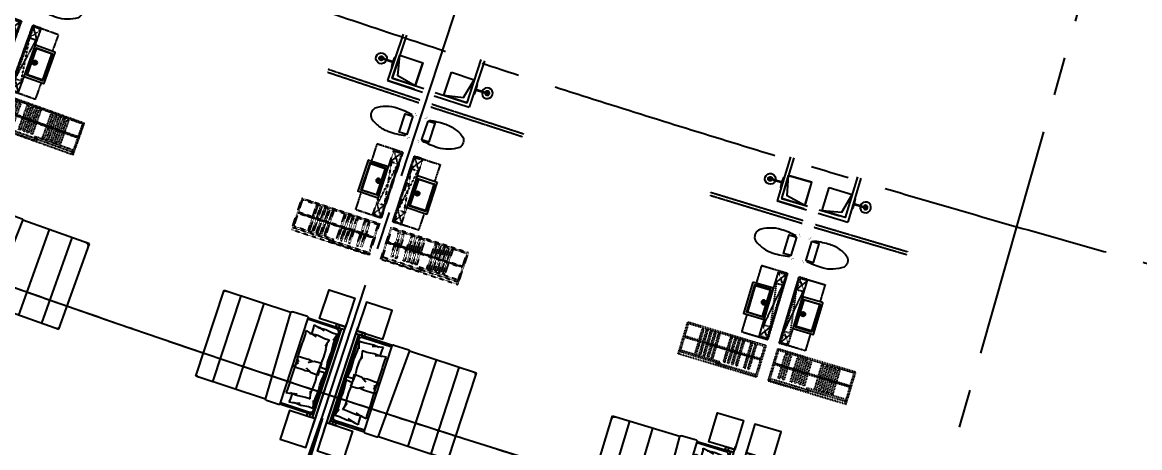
# Model space of a CAD drawing. Extents: x -668578 to 2331563, y -1202445 to 1620273.
# Drawn here: x 1073956 to 1092451, y 44307 to 51342 of the extents above; entities that cross this region are included whole.
import ezdxf

# ---------------------------------------------------------------- set-up
doc = ezdxf.new("R2010")
doc.units = 0
for name, pattern in [('CENTER2', [28.575, 19.05, -3.175, 3.175, -3.175]), ('DASH', [0.35, 0.25, -0.1]), ('XREF-ID.B3$0$DASH', [0.35, 0.25, -0.1])]:
    doc.linetypes.add(name, pattern=pattern)
doc.layers.get('0').update_dxf_attribs({"color": 8})
doc.layers.get('Defpoints').update_dxf_attribs({"color": 8})
for name, color, linetype in [('#标注', 8, 'Continuous'), ('#轴线', 8, 'CENTER2'), ('A-AL', 8, 'Continuous'), ('A-BEAM-PLAN-C', 8, 'Continuous'), ('A-BEAM-PLAN-S', 8, 'Continuous'), ('A-DIMS-150', 8, 'Continuous'), ('A-WALL-E', 8, 'Continuous'), ('LVTRY', 8, 'Continuous'), ('外轮廓', 8, 'Continuous')]:
    doc.layers.add(name, color=color, linetype=linetype)
doc.layers.add('Def point', color=8, linetype='Continuous', plot=False)
doc.styles.add('JHZX', font='jrs.shx', dxfattribs={"width": 0.6, "bigfont": 'jhz.shx'})
doc.dimstyles.new('JZBZ-400', dxfattribs={"dimscale": 400, "dimtxt": 3, "dimasz": 1.5, "dimexe": 1, "dimexo": 1, "dimgap": 0.5, "dimtad": 1, "dimdec": 0, "dimdsep": 46, "dimtxsty": 'JHZX', "dimblk1": 'ARCHTICK', "dimblk2": 'ARCHTICK', "dimsah": 1, "dimcen": 0, "dimclrd": 1, "dimclre": 1, "dimclrt": 2, "dimazin": 2, "dimtfac": 1, "dimtdec": 0, "dimtix": 1, "dimtmove": 0, "dimatfit": 3, "dimfxl": 0, "dimtolj": 1, "dimlwd": -1, "dimlwe": -1, "dimarcsym": 0})

# ---------------------------------------------------------------- blocks, each defined once
blk = doc.blocks.new('_ARCHTICK')
at = {"color": 0, "linetype": 'ByBlock', "const_width": 0.15}
blk.add_lwpolyline([(-0.5, -0.5), (0.5, 0.5)], dxfattribs=at)
blk = doc.blocks.new('*D2939')
at = {"layer": '#标注', "ltscale": 300, "transparency": 16777216}
for p, q in [((-1773, -1481), (-9342, -7863)), ((165914, -92056), (164727, -101884))]:
    blk.add_line(p, q, dxfattribs=at)
blk.add_arc((197092, 166179), 269610, 220.13382, 263.11563, dxfattribs=at)
at = {"layer": 'Defpoints', "color": 0, "ltscale": 300, "transparency": 16777216}
for p in [(197092, 166179), (-1467, -1224), (40380, -53208), (165962, -91659)]:
    blk.add_point(p, dxfattribs=at)
at = {"layer": '#标注', "ltscale": 300, "transparency": 16777216, "xscale": 600, "yscale": 600, "zscale": 600}
for p, rotation in [((-9036, -7605), 130.1338192809485), ((164775, -101487), 353.1156299250187)]:
    blk.add_blockref('_ARCHTICK', p, dxfattribs=dict(at, rotation=rotation))
at = {"layer": '#标注', "ltscale": 300, "transparency": 16777216, "insert": (69342, -70334), "char_height": 1200, "attachment_point": 5, "rotation": 331.6247, "style": 'JHZX'}
blk.add_mtext('\\A1;42.98°', dxfattribs=at)
blk = doc.blocks.new('*D3020')
at = {"layer": '#标注', "transparency": 16777216}
for p, q in [((-38028, -70197), (-40083, -76891)), ((-28298, -73184), (-30353, -79878)), ((-39966, -76509), (-30236, -79496))]:
    blk.add_line(p, q, dxfattribs=at)
at = {"layer": 'Defpoints', "color": 0, "transparency": 16777216}
for p in [(-37911, -69815), (-28181, -72801), (-30236, -79496)]:
    blk.add_point(p, dxfattribs=at)
at = {"layer": '#标注', "transparency": 16777216, "xscale": 600, "yscale": 600, "zscale": 600}
for p, rotation in [((-39966, -76509), 162.9357278414929), ((-30236, -79496), 342.9357278414929)]:
    blk.add_blockref('_ARCHTICK', p, dxfattribs=dict(at, rotation=rotation))
at = {"layer": '#标注', "transparency": 16777216, "insert": (-34866, -77238), "char_height": 1200, "attachment_point": 5, "rotation": 342.9357, "style": 'JHZX'}
blk.add_mtext('\\A1;10178', dxfattribs=at)
blk = doc.blocks.new('*D3022')
at = {"layer": '#标注', "transparency": 16777216}
for p, q in [((-47647, -66824), (-49965, -73432)), ((-38043, -70192), (-40361, -76800)), ((-49833, -73054), (-40228, -76423))]:
    blk.add_line(p, q, dxfattribs=at)
at = {"layer": 'Defpoints', "color": 0, "transparency": 16777216}
for p in [(-47515, -66446), (-37911, -69815), (-40228, -76423)]:
    blk.add_point(p, dxfattribs=at)
at = {"layer": '#标注', "transparency": 16777216, "xscale": 600, "yscale": 600, "zscale": 600}
for p, rotation in [((-49833, -73054), 160.6735249708244), ((-40228, -76423), 340.6735249708244)]:
    blk.add_blockref('_ARCHTICK', p, dxfattribs=dict(at, rotation=rotation))
at = {"layer": '#标注', "transparency": 16777216, "insert": (-44766, -73984), "char_height": 1200, "attachment_point": 5, "rotation": 340.6735, "style": 'JHZX'}
blk.add_mtext('\\A1;10178', dxfattribs=at)
blk = doc.blocks.new('XREF-ID.ABCD$0$A$C1BB74E00')
at = {"ltscale": 0.5}
for p, q in [((108, 347), (108, 69)), ((113, 352), (577, 352)), ((117, 79), (117, 336)), ((120, 339), (570, 339)), ((302, 290), (388, 290)), ((345, 333), (345, 247)), ((573, 79), (573, 336)), ((582, 347), (582, 69)), ((577, 64), (113, 64)), ((570, 76), (120, 76))]:
    blk.add_line(p, q, dxfattribs=at)
blk.add_lwpolyline([(70, 378), (70, 35, 0.414214), (75, 30), (615, 30, 0.414214), (620, 35), (620, 378)], format="xyb", dxfattribs=at)
blk.add_lwpolyline([(70, 378), (620, 378)], dxfattribs=at)
for radius in [37.5, 26]:
    blk.add_circle((345, 290), radius, dxfattribs=at)
for centre, radius, start, end in [((113, 347), 5, 90, 180), ((120, 336), 3, 90, 180), ((570, 336), 3, 0, 90), ((577, 347), 5, 0, 90), ((113, 69), 5, 180, 270), ((120, 79), 3, 180, 270), ((570, 79), 3, 270, 0), ((577, 69), 5, 270, 0)]:
    blk.add_arc(centre, radius, start, end, dxfattribs=at)
blk = doc.blocks.new('XREF-ID.ABCD$0$马桶')
at = {"ltscale": 0.5}
for points, format in [([(-188, 30, 10, 0, 0), (-195, 0, 0, 0, 0.053113), (-225, -286, 0, 0, 0.094029), (-192, -490, 0, 0, 0.0979), (-106, -658, 0, 0, 0.39929), (106, -658, 0, 0, 0.087816), (192, -490, 0, 0, 0.089191), (225, -305, 0, 0, 0.054931), (195, 0, 0, 10, 0), (188, 30, 10, 10, 0)], "xyseb"), ([(224, 0, 10, 0, 0), (195, 0, 0, 0, 0), (-195, 0, 0, 10, 0), (-225, 0, 10, 10, 0)], "xyseb"), ([(-180, -50, 0.049028), (-205, -306, 0.094674), (-173, -505, 0.097919), (-90, -666, 0.382959), (90, -666, 0.087635), (173, -504, 0.08979), (205, -325, 0.05091), (180, -50, 0.046704)], "xyb")]:
    blk.add_lwpolyline(points, format=format, dxfattribs=at)
for points in [[(-160, -50), (-180, -50)], [(180, -50), (160, -50)]]:
    blk.add_lwpolyline(points, dxfattribs=at)
blk.add_lwpolyline([(-160, -30), (160, -30), (160, -160), (-160, -160)], close=True, dxfattribs=at)
blk = doc.blocks.new('rgewg1500')
at = {"ltscale": 0.3}
for p, q in [((0, -2250), (0, -450)), ((0, -2100), (0, -550)), ((0, -550), (50, -550)), ((150, -500), (20, -500)), ((634, -550), (50, -550)), ((70, -550), (150, -550)), ((100, -550), (100, -500)), ((150, -550), (150, -500)), ((653, -535), (913, -535)), ((2100, -550), (933, -550)), ((1400, -2050), (1400, -550)), ((1800, -2050), (1800, -550)), ((2100, -2050), (2100, -550)), ((50, -2030), (50, -570)), ((75, -625), (75, -600)), ((114, -656), (87, -656)), ((87, -656), (108, -729)), ((108, -729), (107, -814)), ((108, -729), (123, -777)), ((172, -656), (114, -656)), ((297, -642), (172, -656)), ((341, -642), (297, -642)), ((407, -646), (318, -669)), ((429, -651), (341, -642)), ((445, -639), (407, -646)), ((505, -628), (445, -639)), ((495, -673), (505, -628)), ((496, -781), (495, -673)), ((633, -2045), (633, -555)), ((883, -2045), (933, -555)), ((107, -814), (99, -945)), ((210, -789), (183, -789)), ((183, -789), (204, -862)), ((204, -862), (203, -947)), ((204, -862), (219, -910)), ((268, -789), (210, -789)), ((393, -775), (268, -789)), ((437, -775), (393, -775)), ((503, -779), (414, -802)), ((525, -784), (437, -775)), ((541, -772), (503, -779)), ((601, -761), (541, -772)), ((591, -806), (601, -761)), ((593, -946), (591, -806)), ((99, -945), (94, -953)), ((94, -953), (101, -1054)), ((101, -1054), (102, -1154)), ((195, -953), (190, -1086)), ((190, -1086), (198, -1187)), ((203, -947), (195, -953)), ((592, -1148), (595, -973)), ((595, -973), (593, -946)), ((92, -1211), (89, -1272)), ((89, -1272), (198, -1265)), ((102, -1154), (92, -1211)), ((185, -1195), (314, -1203)), ((188, -1256), (185, -1195)), ((198, -1313), (188, -1256)), ((198, -1287), (188, -1344)), ((198, -1187), (198, -1287)), ((314, -1203), (354, -1226)), ((335, -1215), (407, -1203)), ((354, -1226), (392, -1249)), ((392, -1249), (403, -1258)), ((407, -1203), (442, -1206)), ((442, -1206), (553, -1209)), ((553, -1209), (595, -1210)), ((567, -1279), (558, -1266)), ((582, -1278), (567, -1321)), ((582, -1322), (567, -1279)), ((596, -1236), (582, -1278)), ((587, -1344), (592, -1148)), ((587, -1256), (592, -1452)), ((595, -1210), (609, -1210)), ((609, -1210), (596, -1236)), ((89, -1328), (198, -1335)), ((92, -1389), (89, -1328)), ((102, -1446), (92, -1389)), ((101, -1546), (102, -1446)), ((188, -1344), (185, -1405)), ((185, -1405), (314, -1397)), ((190, -1514), (198, -1413)), ((198, -1413), (198, -1313)), ((314, -1397), (354, -1374)), ((335, -1385), (407, -1397)), ((354, -1374), (392, -1351)), ((392, -1351), (403, -1342)), ((407, -1397), (442, -1394)), ((442, -1394), (553, -1391)), ((553, -1391), (595, -1390)), ((567, -1321), (558, -1334)), ((596, -1364), (582, -1322)), ((592, -1452), (595, -1627)), ((595, -1390), (609, -1390)), ((609, -1390), (596, -1364)), ((94, -1647), (101, -1546)), ((99, -1655), (94, -1647)), ((107, -1786), (99, -1655)), ((195, -1647), (190, -1514)), ((203, -1653), (195, -1647)), ((204, -1738), (203, -1653)), ((593, -1654), (591, -1794)), ((595, -1627), (593, -1654)), ((108, -1871), (107, -1786)), ((108, -1871), (123, -1823)), ((183, -1811), (204, -1738)), ((210, -1811), (183, -1811)), ((204, -1738), (219, -1690)), ((268, -1811), (210, -1811)), ((393, -1825), (268, -1811)), ((437, -1825), (393, -1825)), ((503, -1821), (414, -1798)), ((525, -1816), (437, -1825)), ((496, -1819), (495, -1927)), ((541, -1828), (503, -1821)), ((601, -1839), (541, -1828)), ((591, -1794), (601, -1839)), ((75, -2025), (75, -1975)), ((87, -1944), (108, -1871)), ((114, -1944), (87, -1944)), ((172, -1944), (114, -1944)), ((297, -1958), (172, -1944)), ((341, -1958), (297, -1958)), ((407, -1954), (318, -1931)), ((429, -1949), (341, -1958)), ((445, -1961), (407, -1954)), ((505, -1972), (445, -1961)), ((495, -1927), (505, -1972)), ((0, -2100), (50, -2100)), ((20, -2100), (150, -2100)), ((50, -2050), (634, -2050)), ((50, -2050), (50, -2050)), ((150, -2050), (70, -2050)), ((100, -2100), (100, -2050)), ((150, -2100), (150, -2050)), ((653, -2065), (863, -2065)), ((883, -2050), (2100, -2050))]:
    blk.add_line(p, q, dxfattribs=at)
for points in [[(0, -500), (450, -500), (450, 0), (0, 0)], [(0, -2100), (450, -2100), (450, -2600), (0, -2600)]]:
    blk.add_lwpolyline(points, close=True, dxfattribs=at)
blk.add_lwpolyline([(50, -2100), (50, -550)], dxfattribs=at)
blk.add_lwpolyline([(633, -2025), (125, -2025, -0.414214), (75, -1975), (75, -625, -0.414214), (125, -575), (633, -575)], format="xyb", dxfattribs=at)
for centre, radius, start, end in [((20, -520), 20, 90, 180), ((70, -570), 20, 90, 180), ((653, -555), 20, 90, 180), ((913, -555), 20, 0, 90), ((2050, -600), 50, 0, 90), ((50, -600), 25, 0, 90), ((50, -2025), 25, 270, 0), ((70, -2030), 20, 180, 270), ((2050, -2000), 50, 270, 0), ((20, -2080), 20, 180, 270), ((653, -2045), 20, 180, 270), ((863, -2045), 20, 270, 0)]:
    blk.add_arc(centre, radius, start, end, dxfattribs=at)
blk = doc.blocks.new('Swcwrv4tv')
at = {"linetype": 'XREF-ID.B3$0$DASH', "ltscale": 0.3}
for p, q in [((20, -240), (1330, -240)), ((20, -250), (1330, -250)), ((20, -260), (1330, -260))]:
    blk.add_line(p, q, dxfattribs=at)
for points in [[(0, 0), (0, -550), (1350, -550), (1350, 0)], [(20, -20), (20, -550), (1330, -550), (1330, -20)], [(149, -460), (149, -40), (179, -40), (179, -460)], [(219, -460), (219, -40), (249, -40), (249, -460)], [(359, -460), (359, -40), (389, -40), (389, -460)], [(429, -460), (429, -40), (459, -40), (459, -460)], [(499, -460), (499, -40), (529, -40), (529, -460)], [(569, -460), (569, -40), (599, -40), (599, -460)], [(779, -460), (779, -40), (809, -40), (809, -460)], [(849, -460), (849, -40), (879, -40), (879, -460)], [(919, -460), (919, -40), (949, -40), (949, -460)], [(989, -460), (989, -40), (1019, -40), (1019, -460)], [(1059, -460), (1059, -40), (1089, -40), (1089, -460)], [(20, -540), (700, -540), (700, -510), (20, -510)], [(1330, -480), (650, -480), (650, -510), (1330, -510)]]:
    blk.add_lwpolyline(points, close=True, dxfattribs=at)
blk = doc.blocks.new('XREF-ID.ABCD$0$DSAFAS124SDA')
at = {"ltscale": 0.5}
for p, q in [((18910, 19911), (18900, 19911)), ((18900, 19849), (18910, 19849)), ((18910, 19849), (18910, 19911)), ((18910, 19890), (18930, 19890)), ((18910, 19870), (18930, 19870)), ((18930, 19870), (18930, 19890)), ((18930, 19885), (19115, 19885)), ((18930, 19875), (19115, 19875))]:
    blk.add_line(p, q, dxfattribs=at)
for points in [[(18900, 19965), (18910, 19965), (18915, 19935), (18915, 19890)], [(18915, 19870), (18915, 19825), (18910, 19795), (18900, 19795)]]:
    blk.add_lwpolyline(points, dxfattribs=at)
for radius, start, end in [(89.5, 183.2025, 176.7975), (35, 188.2132, 171.7868), (9, 213.749, 146.251), (5, 270, 90)]:
    blk.add_arc((19115, 19880), radius, start, end, dxfattribs=at)
blk = doc.blocks.new('vvrgevve')
at = {"layer": 'A-BEAM-PLAN-C'}
for points in [[(-2732, -3889), (-3064, -3670), (-3285, -4003), (-2951, -4223)], [(-2148, -4272), (-2480, -4053), (-2701, -4386), (-2367, -4606)]]:
    blk.add_lwpolyline(points, close=True, dxfattribs=at)
at = {"layer": 'A-BEAM-PLAN-S'}
for p, q in [((-2700, -4388), (-2481, -4053)), ((-2481, -4053), (-2148, -4272))]:
    blk.add_line(p, q, dxfattribs=at)
at = {"layer": 'A-DIMS-150'}
for points in [[(-2951, -4223), (-3183, -3990), (-3064, -3670)], [(-2700, -4388), (-2394, -4507), (-2148, -4272)]]:
    blk.add_lwpolyline(points, dxfattribs=at)
at = {"layer": 'Def point', "linetype": 'XREF-ID.B3$0$DASH', "ltscale": 0.3}
for p, q in [((-3922, -4974), (-4084, -5221)), ((-3546, -5221), (-3922, -4974)), ((-4297, -6092), (-3672, -5139)), ((-4286, -6075), (-3683, -5156)), ((-3683, -5156), (-3574, -5227)), ((-3683, -5156), (-3678, -5386)), ((-3672, -5139), (-3546, -5221)), ((-3574, -5227), (-4177, -6147)), ((-4172, -6174), (-3546, -5221)), ((-3546, -5221), (-4172, -6174)), ((-3770, -5325), (-4073, -5988)), ((-4005, -6284), (-3379, -5331)), ((-3379, -5331), (-4005, -6284)), ((-3373, -5359), (-3977, -6278)), ((-3787, -5314), (-3574, -5227)), ((-3678, -5386), (-3787, -5314)), ((-3379, -5331), (-3003, -5578)), ((-3254, -5413), (-3379, -5331)), ((-3265, -5430), (-3373, -5359)), ((-3369, -5589), (-3373, -5359)), ((-4165, -5927), (-3678, -5386)), ((-3879, -6366), (-3254, -5413)), ((-3868, -6350), (-3265, -5430)), ((-3781, -6180), (-3478, -5517)), ((-3265, -5430), (-3478, -5517)), ((-3478, -5517), (-3369, -5589)), ((-4386, -5681), (-4548, -5927)), ((-3386, -5578), (-3873, -6119)), ((-3003, -5578), (-3165, -5824)), ((-4073, -5988), (-4182, -5916)), ((-4182, -5916), (-4177, -6147)), ((-4548, -5927), (-4172, -6174)), ((-4172, -6174), (-4297, -6092)), ((-4286, -6075), (-4073, -5988)), ((-4177, -6147), (-4286, -6075)), ((-3628, -6531), (-4005, -6284)), ((-4005, -6284), (-3879, -6366)), ((-3764, -6191), (-3977, -6278)), ((-3977, -6278), (-3868, -6350)), ((-3873, -6119), (-3764, -6191)), ((-3868, -6350), (-3873, -6119)), ((-3466, -6284), (-3628, -6531))]:
    blk.add_line(p, q, dxfattribs=at)
at = {"layer": 'Def point'}
for points in [[(-7134, -10688), (-6476, -9685), (-6977, -9356), (-7636, -10359)], [(-6967, -10798), (-6309, -9795), (-5807, -10124), (-6465, -11127)]]:
    blk.add_lwpolyline(points, close=True, dxfattribs=at)
for points in [[(-7449, -10075), (-7541, -10010, -0.999944), (-7256, -9605), (-7178, -9661)], [(-7434, -10052), (-7526, -9988, -0.90396), (-7272, -9628), (-7193, -9684)], [(-6279, -10843), (-6183, -10902, 0.999944), (-5925, -10479), (-6007, -10429)], [(-6264, -10820), (-6169, -10878, 0.90396), (-5939, -10503), (-6022, -10452)]]:
    blk.add_lwpolyline(points, format="xyb", dxfattribs=at)
at = {"layer": 'LVTRY', "linetype": 'Continuous'}
for p, q in [((-2951, -3385), (-3368, -4020)), ((-2901, -3418), (-3285, -4003)), ((-2942, -4301), (-3368, -4020)), ((-2909, -4251), (-3202, -4058)), ((-1984, -4020), (-2366, -4607)), ((-1934, -4053), (-2348, -4690)), ((-2348, -4690), (-2775, -4410)), ((-2366, -4607), (-2742, -4360)), ((-2733, -4438), (-2348, -4690)), ((-2148, -4272), (-2366, -4607))]:
    blk.add_line(p, q, dxfattribs=at)
at = {"layer": 'LVTRY', "linetype": 'DASH'}
for p, q in [((-3078, -4500), (-4408, -3618)), ((-3050, -4458), (-4381, -3577)), ((-2903, -4614), (-1566, -5484)), ((-2876, -4572), (-1538, -5442))]:
    blk.add_line(p, q, dxfattribs=at)
at = {"layer": 'LVTRY', "linetype": 'DASH', "ltscale": 0.5}
for points in [[(-4386, -5681), (-4548, -5927), (-4172, -6174), (-3546, -5221), (-3922, -4974), (-4084, -5221)], [(-3466, -6284), (-3628, -6531), (-4005, -6284), (-3379, -5331), (-3003, -5578), (-3165, -5824)]]:
    blk.add_lwpolyline(points, dxfattribs=at)
at = {"layer": 'Def point'}
for name, p, xscale, rotation in [('Swcwrv4tv', (-4227, -6258), -0.9999999999999998, 326.7232894657257), ('rgewg1500', (-4939, -7344), -0.9999999999999997, 326.7232894661589)]:
    blk.add_blockref(name, p, dxfattribs=dict(at, xscale=xscale, rotation=rotation))
for name, p, rotation in [('Swcwrv4tv', (-4059, -6368), 326.7232894665918), ('rgewg1500', (-4772, -7454), 326.7232894661586)]:
    blk.add_blockref(name, p, dxfattribs=dict(at, rotation=rotation))
at = {"layer": 'LVTRY', "linetype": 'DASH', "ltscale": 0.5, "xscale": -1, "rotation": 326.4684970788045}
blk.add_blockref('XREF-ID.ABCD$0$DSAFAS124SDA', (1579, -30769), dxfattribs=at)
at = {"layer": 'LVTRY', "color": 8, "linetype": 'Continuous', "rotation": 236.7232894660163}
blk.add_blockref('XREF-ID.ABCD$0$马桶', (-3294, -4837), dxfattribs=at)
at = {"layer": 'LVTRY', "linetype": 'DASH', "ltscale": 0.5, "rotation": 326.9780817593824}
blk.add_blockref('XREF-ID.ABCD$0$DSAFAS124SDA', (-28857, -10794), dxfattribs=at)
at = {"layer": 'LVTRY', "color": 8, "linetype": 'Continuous', "xscale": -0.9999999999999997, "rotation": 56.72328946630162}
blk.add_blockref('XREF-ID.ABCD$0$马桶', (-3127, -4946), dxfattribs=at)
at = {"layer": 'LVTRY', "color": 8, "linetype": 'DASH', "ltscale": 0.5, "extrusion": (0, 0, -1), "zscale": -1, "rotation": 123.276710533797}
blk.add_blockref('XREF-ID.ABCD$0$A$C1BB74E00', (4491, -5695), dxfattribs=at)
at = {"layer": 'LVTRY', "color": 8, "linetype": 'DASH', "ltscale": 0.5, "extrusion": (0, 0, -1), "xscale": -1, "zscale": -1, "rotation": 303.2767105338852}
blk.add_blockref('XREF-ID.ABCD$0$A$C1BB74E00', (3438, -6387), dxfattribs=at)
blk = doc.blocks.new('A$Caccc0cd0')
at = {"layer": '#标注'}
for p1, p2, picture, middle in [((-47515.1, -66446.1), (-37910.6, -69814.5), '*D3022', (-44765.7, -73983.6)), ((-37910.6, -69814.5), (-28180.7, -72801.2), '*D3020', (-34865.8, -77237.6))]:
    dim = blk.add_aligned_dim(p1=p1, p2=p2, distance=-7002.8, dimstyle='JZBZ-400', override={"dimclrd": 256, "dimclre": 256, "dimclrt": 256}, dxfattribs=at)
    dim.commit()
    dim.dimension.update_dxf_attribs({"geometry": picture, "text_midpoint": middle})
blk = doc.blocks.new('DSGDFG')
at = {"layer": '#标注', "ltscale": 300}
blk.add_arc((197092.2, 166179.2), 257800, 220.136073, 263.11563, dxfattribs=at)
at = {"layer": '#轴线', "ltscale": 200}
for p, q in [((115998, -80537.3), (137919.2, -13845.3)), ((125802.1, -83537.5), (145071.4, -16040.7))]:
    blk.add_line(p, q, dxfattribs=at)
for radius in [244000, 251800, 257800]:
    blk.add_arc((197092.2, 166179.2), radius, 218.438892, 265.140584, dxfattribs=at)
at = {"layer": '#标注', "ltscale": 300}
blk.add_blockref('A$Caccc0cd0', (154502.6, -8915.6), dxfattribs=at)
dim = blk.add_angular_dim_3p(base=(40379.7, -53208.3), center=(197092.1, 166179.2), p1=(-1467, -1223.5), p2=(165961.7, -91658.5), dimstyle='JZBZ-400', override={"dimclrd": 256, "dimclre": 256, "dimclrt": 256}, dxfattribs=at)
dim.commit()
dim.dimension.update_dxf_attribs({"geometry": '*D2939', "text_midpoint": (69341.6, -70334.5)})

msp = doc.modelspace()

# ---------------------------------------------------------------- linework, layer by layer
at = {"layer": 'A-AL'}
msp.add_lwpolyline([(1118355.3, 81975.4, 0.1374564), (1116892.4, 82729.6, -0.1495092), (1008196, 142063.6, 0.4157146), (1003871.8, 142100.4), (971684.6, 110294.9, 0.412976), (971649.8, 105990.9, 0.1494419), (1106711.2, 32398.8, 0.3779271), (1110215.5, 34407.4)], format="xyb", dxfattribs=at)
at = {"layer": 'A-AL', "linetype": 'DASH'}
msp.add_lwpolyline([(1007464.8, 131779.9), (981168.2, 103658.7, 0.4125655), (981313.8, 99348.1, 0.1401637), (1109094.2, 33959.9, 0.4129138), (1112673.3, 36349.1), (1121228.6, 78745, 0.4158512), (1118825.4, 82341.4, -0.0570612), (1072922.5, 96920.6, 0.041227), (1069111, 98265, 0.0515723), (1064119.6, 99038.1), (1062567.6, 99116.7, -0.1166495), (1052200.4, 102130.1, -0.0581911), (1011774.8, 131925.5, 0.4145967)], format="xyb", close=True, dxfattribs=at)
at = {"layer": 'A-BEAM-PLAN-C'}
for points in [[(1080205.4, 50798.5), (1080583.3, 50673), (1080458.4, 50293), (1080078.8, 50419.1)], [(1081058.3, 50516.8), (1081436.7, 50392.9), (1081313.5, 50012.4), (1080933.4, 50136.8)]]:
    msp.add_lwpolyline(points, close=True, dxfattribs=at)
at = {"layer": 'A-DIMS-150'}
for points in [[(1080458.4, 50293), (1080174.1, 50457.9), (1080205.1, 50797.8)], [(1080933.4, 50136.8), (1081260, 50100.9), (1081436.7, 50392.9)]]:
    msp.add_lwpolyline(points, dxfattribs=at)
at = {"layer": 'Def point', "linetype": 'XREF-ID.B3$0$DASH', "ltscale": 0.3}
for p, q in [((1079826.5, 49331.4), (1079734.4, 49051.1)), ((1079755.5, 48154.7), (1080111.5, 49237.7)), ((1079761.8, 48173.7), (1080105.2, 49218.7)), ((1080254, 49190.8), (1079826.5, 49331.4)), ((1080105.2, 49218.7), (1080228.7, 49178.1)), ((1080105.2, 49218.7), (1080169.4, 48997.6)), ((1080111.5, 49237.7), (1080254, 49190.8)), ((1080228.7, 49178.1), (1079885.3, 48133.1)), ((1079898, 48107.8), (1080254, 49190.8)), ((1080254, 49190.8), (1079898, 48107.8)), ((1080064.9, 49031.9), (1079944.6, 48313.6)), ((1080045.9, 49038.2), (1080228.7, 49178.1)), ((1080169.4, 48997.6), (1080045.9, 49038.2)), ((1080088, 48045.4), (1080444, 49128.4)), ((1080444, 49128.4), (1080088, 48045.4)), ((1080456.7, 49103.2), (1080113.3, 48058.2)), ((1080230.5, 47998.6), (1080586.5, 49081.6)), ((1080236.8, 48017.6), (1080580.2, 49062.6)), ((1080580.2, 49062.6), (1080397.4, 48922.7)), ((1080444, 49128.4), (1080871.5, 48987.9)), ((1080586.5, 49081.6), (1080444, 49128.4)), ((1080580.2, 49062.6), (1080456.7, 49103.2)), ((1080520.9, 48882.1), (1080456.7, 49103.2)), ((1079840.1, 48347.9), (1080169.4, 48997.6)), ((1080501.9, 48888.3), (1080172.6, 48238.7)), ((1080277.1, 48204.3), (1080397.4, 48922.7)), ((1080397.4, 48922.7), (1080520.9, 48882.1)), ((1080871.5, 48987.9), (1080779.4, 48707.6)), ((1079562.6, 48528.6), (1079470.5, 48248.4)), ((1079761.8, 48173.7), (1079944.6, 48313.6)), ((1079944.6, 48313.6), (1079821.1, 48354.2)), ((1079821.1, 48354.2), (1079885.3, 48133.1)), ((1079470.5, 48248.4), (1079898, 48107.8)), ((1079898, 48107.8), (1079755.5, 48154.7)), ((1079885.3, 48133.1), (1079761.8, 48173.7)), ((1080296.1, 48198.1), (1080113.3, 48058.2)), ((1080172.6, 48238.7), (1080296.1, 48198.1)), ((1080236.8, 48017.6), (1080172.6, 48238.7)), ((1080607.6, 48185.1), (1080515.5, 47904.9)), ((1080515.5, 47904.9), (1080088, 48045.4)), ((1080088, 48045.4), (1080230.5, 47998.6)), ((1080113.3, 48058.2), (1080236.8, 48017.6))]:
    msp.add_line(p, q, dxfattribs=at)
at = {"layer": 'LVTRY', "linetype": 'Continuous'}
for p, q in [((1080259, 51149), (1080002.5, 50380.2)), ((1080316, 51130.1), (1080078.5, 50418.3)), ((1080205.1, 50797.8), (1080078.5, 50418.3)), ((1081547.8, 50725.2), (1081313.5, 50012.4)), ((1081604.8, 50706.6), (1081352.1, 49936.8)), ((1080458.4, 50293), (1080583.3, 50673)), ((1080002.5, 50380.2), (1080582.3, 50189.6)), ((1080439.6, 50236), (1080002.6, 50380.4)), ((1080078.5, 50418.3), (1080600.8, 50246)), ((1080772, 50126.4), (1081352.1, 49936.8)), ((1080790.7, 50183.5), (1081313.5, 50012.4))]:
    msp.add_line(p, q, dxfattribs=at)
at = {"layer": 'LVTRY', "linetype": 'DASH'}
for p, q in [((1080518.3, 50009.2), (1079004.8, 50514.2)), ((1080534.1, 50056.7), (1079020.4, 50561.7)), ((1080716.8, 49944), (1082234.8, 49452.5)), ((1080732.2, 49991.6), (1082250.4, 49500))]:
    msp.add_line(p, q, dxfattribs=at)
at = {"layer": 'LVTRY', "linetype": 'DASH', "ltscale": 0.5}
for points in [[(1079562.6, 48528.6), (1079470.5, 48248.4), (1079898, 48107.8), (1080254, 49190.8), (1079826.5, 49331.4), (1079734.4, 49051.1)], [(1080607.6, 48185.1), (1080515.5, 47904.9), (1080088, 48045.4), (1080444, 49128.4), (1080871.5, 48987.9), (1080779.4, 48707.6)]]:
    msp.add_lwpolyline(points, dxfattribs=at)
at = {"layer": '外轮廓', "color": 3}
for points in [[(1074437.6, 95756.9, -0.0962245), (1007874.3, 141748.9, 0.4157146), (1004188.1, 141780.3), (972000.9, 109974.8, 0.412976), (971971.2, 106305.8, 0.1494419), (1106801.6, 32839.7, 0.3546026), (1109712.2, 34352.5, 0.3546026)], [(1069984.6, 97547.9, -0.0905266), (1007731.4, 141609.1, 0.4157146), (1004328.7, 141638.1), (972141.5, 109832.6, 0.412976), (972114.1, 106445.8, 0.1494419), (1106841.7, 33035.6, 0.3452345), (1109495.6, 34359.2)]]:
    msp.add_lwpolyline(points, format="xyb", dxfattribs=at)

# ---------------------------------------------------------------- block references
at = {"layer": '#标注'}
msp.add_blockref('DSGDFG', (962448.9, 123910), dxfattribs=at)
at = {"layer": 'A-WALL-E', "rotation": 13.57320443830657}
msp.add_blockref('vvrgevve', (1076163.1, 57268.6), dxfattribs=at)
at = {"layer": 'A-WALL-E', "xscale": -1, "rotation": 310.036049283518}
msp.add_blockref('vvrgevve', (1088529.5, 53203.9), dxfattribs=at)
at = {"layer": 'Def point', "extrusion": (0, 0, -1)}
for name, p, zscale, rotation in [('Swcwrv4tv', (-1079866.8, 48012.9), -0.9999999999999998, 18.19541939530118), ('rgewg1500', (-1079461.1, 46778.5), -0.9999999999999989, 18.19541939486801)]:
    msp.add_blockref(name, p, dxfattribs=dict(at, zscale=zscale, rotation=rotation))
at = {"layer": 'Def point'}
for name, p, rotation in [('Swcwrv4tv', (1080056.8, 47950.4), 341.8045806055648), ('rgewg1500', (1079651.1, 46716.1), 341.8045806051317)]:
    msp.add_blockref(name, p, dxfattribs=dict(at, rotation=rotation))
at = {"layer": 'LVTRY', "linetype": 'DASH', "ltscale": 0.5, "extrusion": (0, 0, -1), "zscale": -0.9999999999999996, "rotation": 18.4502116880918}
msp.add_blockref('XREF-ID.ABCD$0$DSAFAS124SDA', (-1091739.2, 25840), dxfattribs=at)
at = {"layer": 'LVTRY', "linetype": 'DASH', "ltscale": 0.5, "rotation": 342.059372992486}
msp.add_blockref('XREF-ID.ABCD$0$DSAFAS124SDA', (1057344.6, 37145.3), dxfattribs=at)
at = {"layer": 'LVTRY', "color": 8, "linetype": 'Continuous', "rotation": 251.8045806049889}
msp.add_blockref('XREF-ID.ABCD$0$马桶', (1080397.6, 49627.8), dxfattribs=at)
at = {"layer": 'LVTRY', "color": 8, "linetype": 'Continuous', "extrusion": (0, 0, -1), "zscale": -0.9999999999999991, "rotation": 288.1954193947257}
msp.add_blockref('XREF-ID.ABCD$0$马桶', (-1080587.6, 49565.4), dxfattribs=at)
at = {"layer": 'LVTRY', "color": 8, "linetype": 'DASH', "ltscale": 0.5, "extrusion": (0, 0, -1), "zscale": -1, "rotation": 108.1954193948242}
msp.add_blockref('XREF-ID.ABCD$0$A$C1BB74E00', (-1079464.8, 48487.1), dxfattribs=at)
at = {"layer": 'LVTRY', "color": 8, "linetype": 'DASH', "ltscale": 0.5, "rotation": 71.80458060508754}
msp.add_blockref('XREF-ID.ABCD$0$A$C1BB74E00', (1080661.8, 48093.7), dxfattribs=at)

doc.saveas('drawing.dxf')
